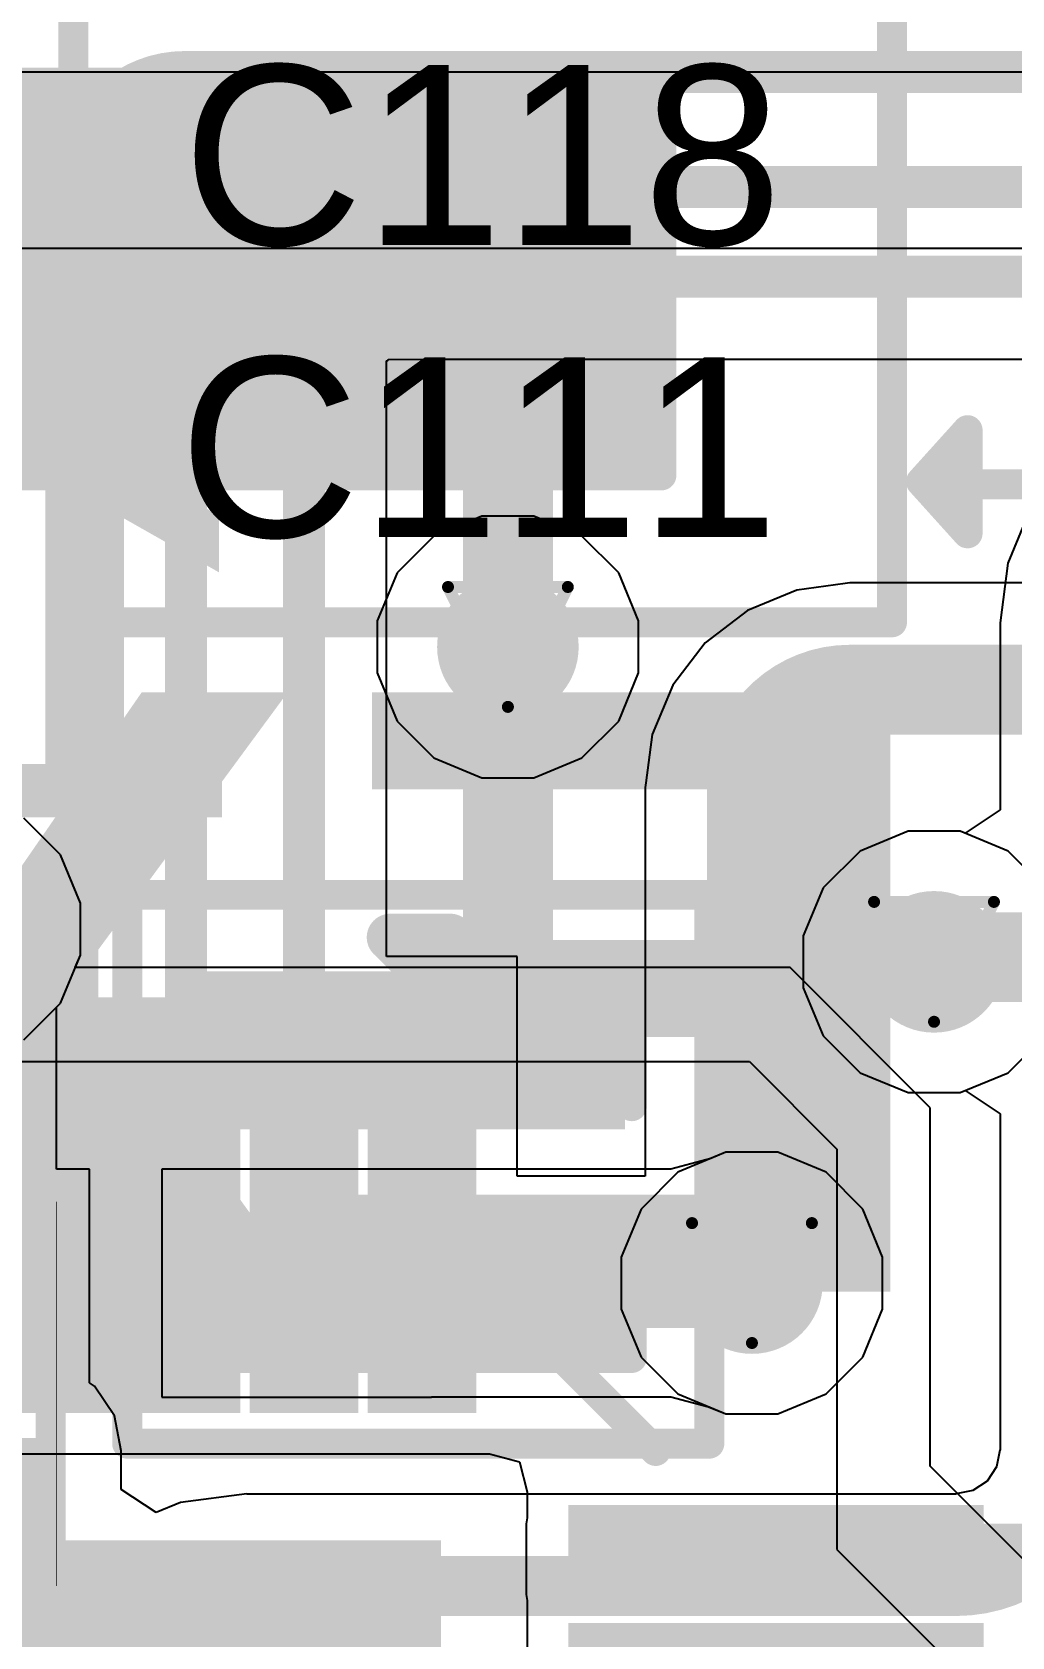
# Model space of a CAD drawing. Header units: inches. Extents: x 0 to 12.2, y 0 to 7.
# Drawn here: x 2.887 to 3.0505, y 1.6964 to 1.9641 of the extents above; entities that cross this region are included whole.
import ezdxf

# ---------------------------------------------------------------- set-up
doc = ezdxf.new("R2010")
doc.units = ezdxf.units.IN
doc.header["$MEASUREMENT"] = 0
for name, color, linetype in [('Bottom Layer', 5, 'Continuous'), ('Bottom Overlay', 54, 'Continuous'), ('Bottom Paste', 16, 'Continuous'), ('Bottom Solder', 6, 'Continuous'), ('Drill Drawing', 1, 'Continuous'), ('Layer 1', 16, 'Continuous'), ('Layer 2', 76, 'Continuous'), ('Top Layer', 1, 'Continuous'), ('Top Overlay', 2, 'Continuous'), ('Top Paste', 8, 'Continuous'), ('Top Solder', 216, 'Continuous'), ('Via Holes', 16, 'Continuous')]:
    doc.layers.add(name, color=color, linetype=linetype)
doc.styles.add('Arial', font='', dxfattribs={"height": 0.2})
doc.styles.add('Arial Black_Bold', font='', dxfattribs={"height": 0.2})
doc.styles.get('Arial').set_extended_font_data('Arial')
doc.styles.get('Arial Black_Bold').set_extended_font_data('Arial Black', bold=True)

# ---------------------------------------------------------------- blocks, each defined once
blk = doc.blocks.new('48_HTQFP__7_7__18')
at = {"layer": 'Top Layer'}
for points in [[(-0.11417, 0.19882), (-0.10236, 0.19882), (-0.10236, 0.13583), (-0.11417, 0.13583)], [(-0.19882, 0.11417), (-0.13583, 0.11417), (-0.13583, 0.10236), (-0.19882, 0.10236)], [(-0.10827, 0.10827), (0.10827, 0.10827), (0.10827, -0.10827), (-0.10827, -0.10827)], [(-0.19882, 0.09449), (-0.13583, 0.09449), (-0.13583, 0.08268), (-0.19882, 0.08268)], [(-0.19882, 0.0748), (-0.13583, 0.0748), (-0.13583, 0.06299), (-0.19882, 0.06299)], [(-0.19882, 0.05512), (-0.13583, 0.05512), (-0.13583, 0.04331), (-0.19882, 0.04331)]]:
    blk.add_hatch(color=1, dxfattribs=at).paths.add_polyline_path(points)
at = {"layer": 'Top Paste'}
for points in [[(-0.11417, 0.19882), (-0.10236, 0.19882), (-0.10236, 0.13583), (-0.11417, 0.13583)], [(-0.19882, 0.11417), (-0.13583, 0.11417), (-0.13583, 0.10236), (-0.19882, 0.10236)], [(-0.10827, 0.10827), (0.10827, 0.10827), (0.10827, -0.10827), (-0.10827, -0.10827)], [(-0.19882, 0.09449), (-0.13583, 0.09449), (-0.13583, 0.08268), (-0.19882, 0.08268)], [(-0.19882, 0.0748), (-0.13583, 0.0748), (-0.13583, 0.06299), (-0.19882, 0.06299)], [(-0.19882, 0.05512), (-0.13583, 0.05512), (-0.13583, 0.04331), (-0.19882, 0.04331)]]:
    blk.add_hatch(color=8, dxfattribs=at).paths.add_polyline_path(points)
at = {"layer": 'Top Solder'}
for points in [[(-0.11732, 0.20197), (-0.09921, 0.20197), (-0.09921, 0.13268), (-0.11732, 0.13268)], [(-0.09764, 0.20197), (-0.07953, 0.20197), (-0.07953, 0.13268), (-0.09764, 0.13268)], [(-0.20197, 0.11732), (-0.13268, 0.11732), (-0.13268, 0.09921), (-0.20197, 0.09921)], [(-0.11142, 0.11142), (0.11142, 0.11142), (0.11142, -0.11142), (-0.11142, -0.11142)], [(-0.20197, 0.09764), (-0.13268, 0.09764), (-0.13268, 0.07953), (-0.20197, 0.07953)], [(-0.20197, 0.07795), (-0.13268, 0.07795), (-0.13268, 0.05984), (-0.20197, 0.05984)], [(-0.20197, 0.05827), (-0.13268, 0.05827), (-0.13268, 0.04016), (-0.20197, 0.04016)]]:
    blk.add_hatch(color=216, dxfattribs=at).paths.add_polyline_path(points)
at = {"layer": 'Top Overlay'}
for points in [[(-0.15032, 0.12327, 0.005, 0.005, 0), (-0.12632, 0.14727, 0.005, 0.005, 0)], [(-0.212, 0.103, 0.00787, 0.00787, 0), (-0.212, 0.113, 0.00787, 0.00787, 0)], [(-0.207, 0.108, 0.00787, 0.00787, 0), (-0.212, 0.113, 0.00787, 0.00787, 0)], [(-0.212, 0.103, 0.00787, 0.00787, 0), (-0.207, 0.108, 0.00787, 0.00787, 0)]]:
    blk.add_lwpolyline(points, format="xyseb", dxfattribs=at)
for points in [[(-0.12757, 0.14727, 0.0025, 0.0025, 1), (-0.12507, 0.14727, 0.0025, 0.0025, 1)], [(-0.15157, 0.12327, 0.0025, 0.0025, 1), (-0.14907, 0.12327, 0.0025, 0.0025, 1)], [(-0.21397, 0.113, 0.00394, 0.00394, 1), (-0.21003, 0.113, 0.00394, 0.00394, 1)], [(-0.21397, 0.113, 0.00394, 0.00394, 1), (-0.21003, 0.113, 0.00394, 0.00394, 1)], [(-0.20897, 0.108, 0.00394, 0.00394, 1), (-0.20503, 0.108, 0.00394, 0.00394, 1)], [(-0.20897, 0.108, 0.00394, 0.00394, 1), (-0.20503, 0.108, 0.00394, 0.00394, 1)], [(-0.21397, 0.103, 0.00394, 0.00394, 1), (-0.21003, 0.103, 0.00394, 0.00394, 1)], [(-0.21397, 0.103, 0.00394, 0.00394, 1), (-0.21003, 0.103, 0.00394, 0.00394, 1)]]:
    blk.add_lwpolyline(points, format="xyseb", close=True, dxfattribs=at)
blk = doc.blocks.new('R___0402_B_72')
at = {"layer": 'Bottom Layer'}
for points in [[(-0.0095, 0.0125), (-0.0095, -0.0125), (-0.0275, -0.0125), (-0.0275, 0.0125)], [(0.0275, 0.0125), (0.0275, -0.0125), (0.0095, -0.0125), (0.0095, 0.0125)]]:
    blk.add_hatch(color=5, dxfattribs=at).paths.add_polyline_path(points)
at = {"layer": 'Bottom Paste'}
for points in [[(-0.0095, 0.0125), (-0.0095, -0.0125), (-0.0275, -0.0125), (-0.0275, 0.0125)], [(0.0275, 0.0125), (0.0275, -0.0125), (0.0095, -0.0125), (0.0095, 0.0125)]]:
    blk.add_hatch(color=16, dxfattribs=at).paths.add_polyline_path(points)
at = {"layer": 'Bottom Solder'}
for points in [[(-0.00733, 0.01467), (-0.00733, -0.01467), (-0.02967, -0.01467), (-0.02967, 0.01467)], [(0.02967, 0.01467), (0.02967, -0.01467), (0.00733, -0.01467), (0.00733, 0.01467)]]:
    blk.add_hatch(color=6, dxfattribs=at).paths.add_polyline_path(points)
at = {"layer": 'Bottom Overlay'}
for points in [[(-0.031, -0.016, 0.005, 0.005, 0), (-0.031, 0.016, 0.005, 0.005, 0)], [(0.031, 0.016, 0.005, 0.005, 0), (-0.031, 0.016, 0.005, 0.005, 0)], [(-0.032, 0.017, 0.000127, 0.000127, 0), (0.032, 0.017, 0.000127, 0.000127, 0)], [(0.031, -0.016, 0.005, 0.005, 0), (0.031, 0.016, 0.005, 0.005, 0)], [(-0.031, -0.016, 0.005, 0.005, 0), (0.031, -0.016, 0.005, 0.005, 0)]]:
    blk.add_lwpolyline(points, format="xyseb", dxfattribs=at)
for points in [[(-0.03225, 0.016, 0.0025, 0.0025, 1), (-0.02975, 0.016, 0.0025, 0.0025, 1)], [(-0.03225, 0.016, 0.0025, 0.0025, 1), (-0.02975, 0.016, 0.0025, 0.0025, 1)], [(-0.03203, 0.017, 0.0000635, 0.0000635, 1), (-0.03197, 0.017, 0.0000635, 0.0000635, 1)], [(0.02975, 0.016, 0.0025, 0.0025, 1), (0.03225, 0.016, 0.0025, 0.0025, 1)], [(0.02975, 0.016, 0.0025, 0.0025, 1), (0.03225, 0.016, 0.0025, 0.0025, 1)], [(0.03197, 0.017, 0.0000635, 0.0000635, 1), (0.03203, 0.017, 0.0000635, 0.0000635, 1)], [(-0.03225, -0.016, 0.0025, 0.0025, 1), (-0.02975, -0.016, 0.0025, 0.0025, 1)], [(-0.03225, -0.016, 0.0025, 0.0025, 1), (-0.02975, -0.016, 0.0025, 0.0025, 1)], [(0.02975, -0.016, 0.0025, 0.0025, 1), (0.03225, -0.016, 0.0025, 0.0025, 1)], [(0.02975, -0.016, 0.0025, 0.0025, 1), (0.03225, -0.016, 0.0025, 0.0025, 1)]]:
    blk.add_lwpolyline(points, format="xyseb", close=True, dxfattribs=at)
blk = doc.blocks.new('C___0402_B_221')
at = {"layer": 'Bottom Layer'}
for points in [[(-0.0095, 0.0125), (-0.0095, -0.0125), (-0.0275, -0.0125), (-0.0275, 0.0125)], [(0.0275, 0.0125), (0.0275, -0.0125), (0.0095, -0.0125), (0.0095, 0.0125)]]:
    blk.add_hatch(color=5, dxfattribs=at).paths.add_polyline_path(points)
at = {"layer": 'Bottom Paste'}
for points in [[(-0.0095, 0.0125), (-0.0095, -0.0125), (-0.0275, -0.0125), (-0.0275, 0.0125)], [(0.0275, 0.0125), (0.0275, -0.0125), (0.0095, -0.0125), (0.0095, 0.0125)]]:
    blk.add_hatch(color=16, dxfattribs=at).paths.add_polyline_path(points)
at = {"layer": 'Bottom Solder'}
for points in [[(-0.00714, 0.01486), (-0.00714, -0.01486), (-0.02986, -0.01486), (-0.02986, 0.01486)], [(0.02986, 0.01486), (0.02986, -0.01486), (0.00714, -0.01486), (0.00714, 0.01486)]]:
    blk.add_hatch(color=6, dxfattribs=at).paths.add_polyline_path(points)
at = {"layer": 'Bottom Overlay'}
for points in [[(-0.031, -0.016, 0.005, 0.005, 0), (-0.031, 0.016, 0.005, 0.005, 0)], [(-0.011, 0.016, 0.005, 0.005, 0), (-0.031, 0.016, 0.005, 0.005, 0)], [(0.031, 0.016, 0.005, 0.005, 0), (0.011, 0.016, 0.005, 0.005, 0)], [(0.031, -0.016, 0.005, 0.005, 0), (0.031, 0.016, 0.005, 0.005, 0)], [(-0.031, -0.016, 0.005, 0.005, 0), (-0.011, -0.016, 0.005, 0.005, 0)], [(0.031, -0.016, 0.005, 0.005, 0), (0.011, -0.016, 0.005, 0.005, 0)]]:
    blk.add_lwpolyline(points, format="xyseb", dxfattribs=at)
for points in [[(-0.03225, 0.016, 0.0025, 0.0025, 1), (-0.02975, 0.016, 0.0025, 0.0025, 1)], [(-0.03225, 0.016, 0.0025, 0.0025, 1), (-0.02975, 0.016, 0.0025, 0.0025, 1)], [(-0.01225, 0.016, 0.0025, 0.0025, 1), (-0.00975, 0.016, 0.0025, 0.0025, 1)], [(0.00975, 0.016, 0.0025, 0.0025, 1), (0.01225, 0.016, 0.0025, 0.0025, 1)], [(0.02975, 0.016, 0.0025, 0.0025, 1), (0.03225, 0.016, 0.0025, 0.0025, 1)], [(0.02975, 0.016, 0.0025, 0.0025, 1), (0.03225, 0.016, 0.0025, 0.0025, 1)], [(-0.03225, -0.016, 0.0025, 0.0025, 1), (-0.02975, -0.016, 0.0025, 0.0025, 1)], [(-0.03225, -0.016, 0.0025, 0.0025, 1), (-0.02975, -0.016, 0.0025, 0.0025, 1)], [(-0.01225, -0.016, 0.0025, 0.0025, 1), (-0.00975, -0.016, 0.0025, 0.0025, 1)], [(0.00975, -0.016, 0.0025, 0.0025, 1), (0.01225, -0.016, 0.0025, 0.0025, 1)], [(0.02975, -0.016, 0.0025, 0.0025, 1), (0.03225, -0.016, 0.0025, 0.0025, 1)], [(0.02975, -0.016, 0.0025, 0.0025, 1), (0.03225, -0.016, 0.0025, 0.0025, 1)]]:
    blk.add_lwpolyline(points, format="xyseb", close=True, dxfattribs=at)
blk = doc.blocks.new('C___0402_B_228')
at = {"layer": 'Bottom Layer'}
for points in [[(-0.0095, 0.0125), (-0.0095, -0.0125), (-0.0275, -0.0125), (-0.0275, 0.0125)], [(0.0275, 0.0125), (0.0275, -0.0125), (0.0095, -0.0125), (0.0095, 0.0125)]]:
    blk.add_hatch(color=5, dxfattribs=at).paths.add_polyline_path(points)
at = {"layer": 'Bottom Paste'}
for points in [[(-0.0095, 0.0125), (-0.0095, -0.0125), (-0.0275, -0.0125), (-0.0275, 0.0125)], [(0.0275, 0.0125), (0.0275, -0.0125), (0.0095, -0.0125), (0.0095, 0.0125)]]:
    blk.add_hatch(color=16, dxfattribs=at).paths.add_polyline_path(points)
at = {"layer": 'Bottom Solder'}
for points in [[(-0.00714, 0.01486), (-0.00714, -0.01486), (-0.02986, -0.01486), (-0.02986, 0.01486)], [(0.02986, 0.01486), (0.02986, -0.01486), (0.00714, -0.01486), (0.00714, 0.01486)]]:
    blk.add_hatch(color=6, dxfattribs=at).paths.add_polyline_path(points)
at = {"layer": 'Bottom Overlay'}
for points in [[(-0.031, -0.016, 0.005, 0.005, 0), (-0.031, 0.016, 0.005, 0.005, 0)], [(-0.011, 0.016, 0.005, 0.005, 0), (-0.031, 0.016, 0.005, 0.005, 0)], [(0.011, 0.016, 0.005, 0.005, 0), (0.031, 0.016, 0.005, 0.005, 0)], [(0.031, -0.016, 0.005, 0.005, 0), (0.031, 0.016, 0.005, 0.005, 0)], [(-0.011, -0.016, 0.005, 0.005, 0), (-0.031, -0.016, 0.005, 0.005, 0)], [(0.011, -0.016, 0.005, 0.005, 0), (0.031, -0.016, 0.005, 0.005, 0)]]:
    blk.add_lwpolyline(points, format="xyseb", dxfattribs=at)
for points in [[(-0.03225, 0.016, 0.0025, 0.0025, 1), (-0.02975, 0.016, 0.0025, 0.0025, 1)], [(-0.03225, 0.016, 0.0025, 0.0025, 1), (-0.02975, 0.016, 0.0025, 0.0025, 1)], [(-0.01225, 0.016, 0.0025, 0.0025, 1), (-0.00975, 0.016, 0.0025, 0.0025, 1)], [(0.00975, 0.016, 0.0025, 0.0025, 1), (0.01225, 0.016, 0.0025, 0.0025, 1)], [(0.02975, 0.016, 0.0025, 0.0025, 1), (0.03225, 0.016, 0.0025, 0.0025, 1)], [(0.02975, 0.016, 0.0025, 0.0025, 1), (0.03225, 0.016, 0.0025, 0.0025, 1)], [(-0.03225, -0.016, 0.0025, 0.0025, 1), (-0.02975, -0.016, 0.0025, 0.0025, 1)], [(-0.03225, -0.016, 0.0025, 0.0025, 1), (-0.02975, -0.016, 0.0025, 0.0025, 1)], [(-0.01225, -0.016, 0.0025, 0.0025, 1), (-0.00975, -0.016, 0.0025, 0.0025, 1)], [(0.00975, -0.016, 0.0025, 0.0025, 1), (0.01225, -0.016, 0.0025, 0.0025, 1)], [(0.02975, -0.016, 0.0025, 0.0025, 1), (0.03225, -0.016, 0.0025, 0.0025, 1)], [(0.02975, -0.016, 0.0025, 0.0025, 1), (0.03225, -0.016, 0.0025, 0.0025, 1)]]:
    blk.add_lwpolyline(points, format="xyseb", close=True, dxfattribs=at)
blk = doc.blocks.new('C___1210_B_252')
at = {"layer": 'Bottom Layer'}
for points in [[(-0.08, 0.055), (-0.02, 0.055), (-0.02, -0.055), (-0.08, -0.055)], [(0.02, 0.055), (0.08, 0.055), (0.08, -0.055), (0.02, -0.055)]]:
    blk.add_hatch(color=5, dxfattribs=at).paths.add_polyline_path(points)
at = {"layer": 'Bottom Paste'}
for points in [[(-0.08, 0.055), (-0.02, 0.055), (-0.02, -0.055), (-0.08, -0.055)], [(0.02, 0.055), (0.08, 0.055), (0.08, -0.055), (0.02, -0.055)]]:
    blk.add_hatch(color=16, dxfattribs=at).paths.add_polyline_path(points)
at = {"layer": 'Bottom Solder'}
for points in [[(-0.084, 0.059), (-0.016, 0.059), (-0.016, -0.059), (-0.084, -0.059)], [(0.016, 0.059), (0.084, 0.059), (0.084, -0.059), (0.016, -0.059)]]:
    blk.add_hatch(color=6, dxfattribs=at).paths.add_polyline_path(points)
at = {"layer": 'Bottom Overlay'}
for points in [[(-0.084, 0.059, 0.005, 0.005, 0), (-0.084, -0.059, 0.005, 0.005, 0)], [(-0.084, 0.059, 0.005, 0.005, 0), (-0.023, 0.059, 0.005, 0.005, 0)], [(0.084, 0.059, 0.005, 0.005, 0), (0.023, 0.059, 0.005, 0.005, 0)], [(0.084, 0.059, 0.005, 0.005, 0), (0.084, -0.059, 0.005, 0.005, 0)], [(-0.084, -0.059, 0.005, 0.005, 0), (-0.023, -0.059, 0.005, 0.005, 0)], [(0.084, -0.059, 0.005, 0.005, 0), (0.023, -0.059, 0.005, 0.005, 0)]]:
    blk.add_lwpolyline(points, format="xyseb", dxfattribs=at)
for points in [[(-0.08525, 0.059, 0.0025, 0.0025, 1), (-0.08275, 0.059, 0.0025, 0.0025, 1)], [(-0.08525, 0.059, 0.0025, 0.0025, 1), (-0.08275, 0.059, 0.0025, 0.0025, 1)], [(-0.02425, 0.059, 0.0025, 0.0025, 1), (-0.02175, 0.059, 0.0025, 0.0025, 1)], [(0.02175, 0.059, 0.0025, 0.0025, 1), (0.02425, 0.059, 0.0025, 0.0025, 1)], [(0.08275, 0.059, 0.0025, 0.0025, 1), (0.08525, 0.059, 0.0025, 0.0025, 1)], [(0.08275, 0.059, 0.0025, 0.0025, 1), (0.08525, 0.059, 0.0025, 0.0025, 1)], [(-0.08525, -0.059, 0.0025, 0.0025, 1), (-0.08275, -0.059, 0.0025, 0.0025, 1)], [(-0.08525, -0.059, 0.0025, 0.0025, 1), (-0.08275, -0.059, 0.0025, 0.0025, 1)], [(-0.02425, -0.059, 0.0025, 0.0025, 1), (-0.02175, -0.059, 0.0025, 0.0025, 1)], [(0.02175, -0.059, 0.0025, 0.0025, 1), (0.02425, -0.059, 0.0025, 0.0025, 1)], [(0.08275, -0.059, 0.0025, 0.0025, 1), (0.08525, -0.059, 0.0025, 0.0025, 1)], [(0.08275, -0.059, 0.0025, 0.0025, 1), (0.08525, -0.059, 0.0025, 0.0025, 1)]]:
    blk.add_lwpolyline(points, format="xyseb", close=True, dxfattribs=at)

msp = doc.modelspace()

# ---------------------------------------------------------------- hatches: boundary and pattern name
at = {"layer": 'Bottom Layer'}
h = msp.add_hatch(color=5, dxfattribs=at)
edge = h.paths.add_edge_path()
edge.add_arc((2.96639, 1.86149), 0.01181, 0, 360)
h = msp.add_hatch(color=5, dxfattribs=at)
edge = h.paths.add_edge_path()
edge.add_arc((3.03749, 1.80896), 0.01181, 0, 360)
h = msp.add_hatch(color=5, dxfattribs=at)
edge = h.paths.add_edge_path()
edge.add_arc((3.00711, 1.75538), 0.01181, 0, 360)
at = {"layer": 'Layer 1'}
h = msp.add_hatch(color=16, dxfattribs=at)
edge = h.paths.add_edge_path()
edge.add_arc((2.96639, 1.86149), 0.01181, 0, 360)
h = msp.add_hatch(color=16, dxfattribs=at)
edge = h.paths.add_edge_path()
edge.add_arc((3.03749, 1.80896), 0.01181, 0, 360)
h = msp.add_hatch(color=16, dxfattribs=at)
edge = h.paths.add_edge_path()
edge.add_arc((3.00711, 1.75538), 0.01181, 0, 360)
at = {"layer": 'Layer 2'}
h = msp.add_hatch(color=76, dxfattribs=at)
edge = h.paths.add_edge_path()
edge.add_arc((2.96639, 1.86149), 0.01181, 0, 360)
h = msp.add_hatch(color=76, dxfattribs=at)
edge = h.paths.add_edge_path()
edge.add_arc((3.03749, 1.80896), 0.01181, 0, 360)
h = msp.add_hatch(color=76, dxfattribs=at)
edge = h.paths.add_edge_path()
edge.add_arc((3.00711, 1.75538), 0.01181, 0, 360)
at = {"layer": 'Top Layer'}
h = msp.add_hatch(color=1, dxfattribs=at)
edge = h.paths.add_edge_path()
edge.add_arc((2.96639, 1.86149), 0.01181, 0, 360)
h = msp.add_hatch(color=1, dxfattribs=at)
edge = h.paths.add_edge_path()
edge.add_arc((3.03749, 1.80896), 0.01181, 0, 360)
h = msp.add_hatch(color=1, dxfattribs=at)
edge = h.paths.add_edge_path()
edge.add_arc((3.00711, 1.75538), 0.01181, 0, 360)
msp.add_hatch(color=1, dxfattribs=at).paths.add_polyline_path([(2.97961, 1.70341), (3.08551, 1.70341), (3.08551, 1.71522), (2.97961, 1.71522)])
at = {"layer": 'Via Holes'}
h = msp.add_hatch(color=7, dxfattribs=at)
edge = h.paths.add_edge_path()
edge.add_arc((2.96639, 1.86149), 0.00591, 0, 360)
h = msp.add_hatch(color=7, dxfattribs=at)
edge = h.paths.add_edge_path()
edge.add_arc((3.03749, 1.80896), 0.00591, 0, 360)
h = msp.add_hatch(color=7, dxfattribs=at)
edge = h.paths.add_edge_path()
edge.add_arc((3.00711, 1.75538), 0.00591, 0, 360)

# ---------------------------------------------------------------- linework, layer by layer
at = {"layer": 'Bottom Layer'}
for p, q in [((3.05365, 1.88473), (3.04981, 1.87546)), ((3.04981, 1.87546), (3.0485, 1.86551)), ((3.0485, 1.86551), (3.04853, 1.86551)), ((3.04853, 1.86551), (3.04853, 1.83429)), ((3.04853, 1.83429), (3.04271, 1.8304)), ((2.89173, 1.82679), (2.8856, 1.83293)), ((3.03316, 1.83077), (3.02514, 1.82745)), ((3.04183, 1.83077), (3.03316, 1.83077)), ((3.04271, 1.8304), (3.04183, 1.83077)), ((2.89505, 1.81877), (2.89173, 1.82679)), ((3.02514, 1.82745), (3.019, 1.82131)), ((3.019, 1.82131), (3.01568, 1.8133)), ((2.89505, 1.8101), (2.89505, 1.81877)), ((3.01568, 1.8133), (3.01568, 1.80462)), ((2.89173, 1.80208), (2.89505, 1.8101)), ((3.01568, 1.80462), (3.019, 1.7966)), ((2.89107, 1.80142), (2.89173, 1.80208)), ((2.89107, 1.77438), (2.89107, 1.80142)), ((3.019, 1.7966), (3.02514, 1.79047)), ((3.02514, 1.79047), (3.03316, 1.78715)), ((3.03316, 1.78715), (3.04183, 1.78715)), ((3.04183, 1.78715), (3.04271, 1.78751)), ((3.04271, 1.78751), (3.04853, 1.78362)), ((3.04853, 1.78362), (3.04853, 1.72751)), ((3.00027, 1.77615), (2.99355, 1.77438)), ((3.00277, 1.77719), (3.00027, 1.77615)), ((3.01145, 1.77719), (3.00277, 1.77719)), ((3.01947, 1.77387), (3.01145, 1.77719)), ((2.8966, 1.77438), (2.89107, 1.77438)), ((2.8966, 1.73874), (2.8966, 1.77438)), ((2.94855, 1.77437), (2.90866, 1.77437)), ((2.90866, 1.77437), (2.90866, 1.73637)), ((2.99355, 1.77438), (2.94855, 1.77438)), ((2.94855, 1.77438), (2.94855, 1.77437)), ((2.99355, 1.77438), (2.99355, 1.77438)), ((2.99355, 1.77438), (2.99355, 1.77438)), ((3.0256, 1.76773), (3.01947, 1.77387)), ((3.02892, 1.75972), (3.0256, 1.76773)), ((3.02892, 1.75104), (3.02892, 1.75972)), ((3.0256, 1.74302), (3.02892, 1.75104)), ((3.01947, 1.73689), (3.0256, 1.74302)), ((2.89741, 1.7382), (2.8966, 1.73874)), ((2.90073, 1.73324), (2.89741, 1.7382)), ((2.90866, 1.73637), (2.95366, 1.73637)), ((2.95366, 1.73637), (2.95366, 1.73638)), ((2.95366, 1.73638), (2.99355, 1.73638)), ((2.99355, 1.73638), (2.99355, 1.73638)), ((2.99355, 1.73638), (2.99988, 1.73476)), ((2.99988, 1.73476), (3.00277, 1.73357)), ((3.01145, 1.73357), (3.01947, 1.73689)), ((2.90189, 1.72738), (2.90073, 1.73324)), ((3.00277, 1.73357), (3.01145, 1.73357)), ((2.90189, 1.72097), (2.90189, 1.72738)), ((3.04847, 1.72751), (3.04791, 1.72471)), ((3.04853, 1.72751), (3.04847, 1.72751)), ((3.04791, 1.72471), (3.04633, 1.72234)), ((3.04633, 1.72234), (3.04395, 1.72076)), ((2.90771, 1.71708), (2.90189, 1.72097)), ((2.91174, 1.71875), (2.90771, 1.71708)), ((2.92285, 1.72021), (2.91174, 1.71875)), ((2.92285, 1.72014), (2.92285, 1.72021)), ((3.04116, 1.72014), (2.92285, 1.72014)), ((3.04395, 1.72076), (3.04116, 1.7202)), ((3.04116, 1.7202), (3.04116, 1.72014))]:
    msp.add_line(p, q, dxfattribs=at)
for points in [[(2.74191, 1.9241, 0.015, 0.015, 0), (2.933, 1.9241, 0.015, 0.015, 0)], [(2.933, 1.9241, 0.015, 0.015, 0), (2.94389, 1.9241, 0.015, 0.015, 0)], [(2.94389, 1.9241, 0.015, 0.015, 0), (2.96639, 1.9016, 0.015, 0.015, 0)], [(2.96639, 1.86149, 0.015, 0.015, 0), (2.96639, 1.9016, 0.015, 0.015, 0)], [(2.96639, 1.79704, 0.015, 0.015, 0), (2.96639, 1.86149, 0.015, 0.015, 0)], [(2.97105, 1.79238, 0.015, 0.015, -0.414214), (2.96639, 1.79704, 0.015, 0.015, 0)], [(2.93116, 1.79237, 0.015, 0.015, 0), (2.97105, 1.79237, 0.015, 0.015, 0)], [(2.97105, 1.79237, 0.015, 0.015, 0), (2.97105, 1.79238, 0.015, 0.015, 0)], [(2.935, 1.75538, 0.015, 0.015, 0), (3.00711, 1.75538, 0.015, 0.015, 0)], [(3.06383, 1.72751, 0.01, 0.01, -0.414214), (3.04116, 1.70484, 0.01, 0.01, 0)], [(2.89529, 1.67728, 0.01, 0.01, -0.414214), (2.92285, 1.70484, 0.01, 0.01, 0)], [(2.92285, 1.70484, 0.01, 0.01, 0), (3.04116, 1.70484, 0.01, 0.01, 0)]]:
    msp.add_lwpolyline(points, format="xyseb", dxfattribs=at)
for points in [[(2.92925, 1.9241, 0.0075, 0.0075, 1), (2.93675, 1.9241, 0.0075, 0.0075, 1)], [(2.92925, 1.9241, 0.0075, 0.0075, 1), (2.93675, 1.9241, 0.0075, 0.0075, 1)], [(2.94014, 1.9241, 0.0075, 0.0075, 1), (2.94764, 1.9241, 0.0075, 0.0075, 1)], [(2.94014, 1.9241, 0.0075, 0.0075, 1), (2.94764, 1.9241, 0.0075, 0.0075, 1)], [(2.96264, 1.9016, 0.0075, 0.0075, 1), (2.97014, 1.9016, 0.0075, 0.0075, 1)], [(2.96264, 1.9016, 0.0075, 0.0075, 1), (2.97014, 1.9016, 0.0075, 0.0075, 1)], [(2.96264, 1.86149, 0.0075, 0.0075, 1), (2.97014, 1.86149, 0.0075, 0.0075, 1)], [(2.96264, 1.86149, 0.0075, 0.0075, 1), (2.97014, 1.86149, 0.0075, 0.0075, 1)], [(2.96264, 1.79704, 0.0075, 0.0075, 1), (2.97014, 1.79704, 0.0075, 0.0075, 1)], [(2.96264, 1.79704, 0.0075, 0.0075, 1), (2.97014, 1.79704, 0.0075, 0.0075, 1)], [(2.92741, 1.79237, 0.0075, 0.0075, 1), (2.93491, 1.79237, 0.0075, 0.0075, 1)], [(2.9673, 1.79238, 0.0075, 0.0075, 1), (2.9748, 1.79238, 0.0075, 0.0075, 1)], [(2.9673, 1.79238, 0.0075, 0.0075, 1), (2.9748, 1.79238, 0.0075, 0.0075, 1)], [(2.9673, 1.79237, 0.0075, 0.0075, 1), (2.9748, 1.79237, 0.0075, 0.0075, 1)], [(2.9673, 1.79237, 0.0075, 0.0075, 1), (2.9748, 1.79237, 0.0075, 0.0075, 1)], [(2.93125, 1.75538, 0.0075, 0.0075, 1), (2.93875, 1.75538, 0.0075, 0.0075, 1)], [(3.00336, 1.75538, 0.0075, 0.0075, 1), (3.01086, 1.75538, 0.0075, 0.0075, 1)], [(2.92035, 1.70484, 0.005, 0.005, 1), (2.92535, 1.70484, 0.005, 0.005, 1)], [(2.92035, 1.70484, 0.005, 0.005, 1), (2.92535, 1.70484, 0.005, 0.005, 1)], [(3.03866, 1.70484, 0.005, 0.005, 1), (3.04366, 1.70484, 0.005, 0.005, 1)], [(3.03866, 1.70484, 0.005, 0.005, 1), (3.04366, 1.70484, 0.005, 0.005, 1)]]:
    msp.add_lwpolyline(points, format="xyseb", close=True, dxfattribs=at)
at = {"layer": 'Bottom Overlay'}
for points in [[(2.90287, 1.82014, 0.005, 0.005, 0), (3, 1.82014, 0.005, 0.005, 0)], [(2.90287, 1.72859, 0.005, 0.005, 0), (2.90287, 1.82014, 0.005, 0.005, 0)], [(3, 1.72859, 0.005, 0.005, 0), (3, 1.82014, 0.005, 0.005, 0)], [(2.90287, 1.72859, 0.005, 0.005, 0), (3, 1.72859, 0.005, 0.005, 0)]]:
    msp.add_lwpolyline(points, format="xyseb", dxfattribs=at)
for points in [[(2.90162, 1.82014, 0.0025, 0.0025, 1), (2.90412, 1.82014, 0.0025, 0.0025, 1)], [(2.90162, 1.82014, 0.0025, 0.0025, 1), (2.90412, 1.82014, 0.0025, 0.0025, 1)], [(2.99875, 1.82014, 0.0025, 0.0025, 1), (3.00125, 1.82014, 0.0025, 0.0025, 1)], [(2.99875, 1.82014, 0.0025, 0.0025, 1), (3.00125, 1.82014, 0.0025, 0.0025, 1)], [(2.90162, 1.72859, 0.0025, 0.0025, 1), (2.90412, 1.72859, 0.0025, 0.0025, 1)], [(2.90162, 1.72859, 0.0025, 0.0025, 1), (2.90412, 1.72859, 0.0025, 0.0025, 1)], [(2.99875, 1.72859, 0.0025, 0.0025, 1), (3.00125, 1.72859, 0.0025, 0.0025, 1)], [(2.99875, 1.72859, 0.0025, 0.0025, 1), (3.00125, 1.72859, 0.0025, 0.0025, 1)]]:
    msp.add_lwpolyline(points, format="xyseb", close=True, dxfattribs=at)
at = {"layer": 'Drill Drawing'}
for points in [[(2.95639, 1.87149, 0.002, 0.002, 0), (2.97639, 1.87149, 0.002, 0.002, 0)], [(2.95639, 1.87149, 0.002, 0.002, 0), (2.96639, 1.85149, 0.002, 0.002, 0)], [(2.96639, 1.85149, 0.002, 0.002, 0), (2.97639, 1.87149, 0.002, 0.002, 0)], [(3.02749, 1.81896, 0.002, 0.002, 0), (3.04749, 1.81896, 0.002, 0.002, 0)], [(3.02749, 1.81896, 0.002, 0.002, 0), (3.03749, 1.79896, 0.002, 0.002, 0)], [(3.03749, 1.79896, 0.002, 0.002, 0), (3.04749, 1.81896, 0.002, 0.002, 0)], [(2.99711, 1.76538, 0.002, 0.002, 0), (3.01711, 1.76538, 0.002, 0.002, 0)], [(2.99711, 1.76538, 0.002, 0.002, 0), (3.00711, 1.74538, 0.002, 0.002, 0)], [(3.00711, 1.74538, 0.002, 0.002, 0), (3.01711, 1.76538, 0.002, 0.002, 0)]]:
    msp.add_lwpolyline(points, format="xyseb", dxfattribs=at)
for points in [[(2.95589, 1.87149, 0.001, 0.001, 1), (2.95689, 1.87149, 0.001, 0.001, 1)], [(2.95589, 1.87149, 0.001, 0.001, 1), (2.95689, 1.87149, 0.001, 0.001, 1)], [(2.97589, 1.87149, 0.001, 0.001, 1), (2.97689, 1.87149, 0.001, 0.001, 1)], [(2.97589, 1.87149, 0.001, 0.001, 1), (2.97689, 1.87149, 0.001, 0.001, 1)], [(2.96589, 1.85149, 0.001, 0.001, 1), (2.96689, 1.85149, 0.001, 0.001, 1)], [(2.96589, 1.85149, 0.001, 0.001, 1), (2.96689, 1.85149, 0.001, 0.001, 1)], [(3.02699, 1.81896, 0.001, 0.001, 1), (3.02799, 1.81896, 0.001, 0.001, 1)], [(3.02699, 1.81896, 0.001, 0.001, 1), (3.02799, 1.81896, 0.001, 0.001, 1)], [(3.04699, 1.81896, 0.001, 0.001, 1), (3.04799, 1.81896, 0.001, 0.001, 1)], [(3.04699, 1.81896, 0.001, 0.001, 1), (3.04799, 1.81896, 0.001, 0.001, 1)], [(3.03699, 1.79896, 0.001, 0.001, 1), (3.03799, 1.79896, 0.001, 0.001, 1)], [(3.03699, 1.79896, 0.001, 0.001, 1), (3.03799, 1.79896, 0.001, 0.001, 1)], [(2.99661, 1.76538, 0.001, 0.001, 1), (2.99761, 1.76538, 0.001, 0.001, 1)], [(2.99661, 1.76538, 0.001, 0.001, 1), (2.99761, 1.76538, 0.001, 0.001, 1)], [(3.01661, 1.76538, 0.001, 0.001, 1), (3.01761, 1.76538, 0.001, 0.001, 1)], [(3.01661, 1.76538, 0.001, 0.001, 1), (3.01761, 1.76538, 0.001, 0.001, 1)], [(3.00661, 1.74538, 0.001, 0.001, 1), (3.00761, 1.74538, 0.001, 0.001, 1)], [(3.00661, 1.74538, 0.001, 0.001, 1), (3.00761, 1.74538, 0.001, 0.001, 1)]]:
    msp.add_lwpolyline(points, format="xyseb", close=True, dxfattribs=at)
at = {"layer": 'Layer 1'}
for p, q in [((2.89173, 1.82679), (2.8856, 1.83293)), ((3.03316, 1.83077), (3.02514, 1.82745)), ((3.04183, 1.83077), (3.03316, 1.83077)), ((3.04985, 1.82745), (3.04183, 1.83077)), ((2.89505, 1.81877), (2.89173, 1.82679)), ((3.02514, 1.82745), (3.019, 1.82131)), ((3.05598, 1.82131), (3.04985, 1.82745)), ((3.019, 1.82131), (3.01568, 1.8133)), ((2.89505, 1.8101), (2.89505, 1.81877)), ((3.01568, 1.8133), (3.01568, 1.80462)), ((2.89173, 1.80208), (2.89505, 1.8101)), ((3.01568, 1.80462), (3.019, 1.7966)), ((2.8856, 1.79594), (2.89173, 1.80208)), ((3.019, 1.7966), (3.02514, 1.79047)), ((3.04985, 1.79047), (3.05598, 1.7966)), ((3.02514, 1.79047), (3.03316, 1.78715)), ((3.04183, 1.78715), (3.04985, 1.79047)), ((3.03316, 1.78715), (3.04183, 1.78715)), ((3.00277, 1.77719), (2.99476, 1.77387)), ((3.01145, 1.77719), (3.00277, 1.77719)), ((3.01947, 1.77387), (3.01145, 1.77719)), ((2.99476, 1.77387), (2.98862, 1.76773)), ((3.0256, 1.76773), (3.01947, 1.77387)), ((2.98862, 1.76773), (2.9853, 1.75972)), ((3.02892, 1.75972), (3.0256, 1.76773)), ((2.9853, 1.75972), (2.9853, 1.75104)), ((3.02892, 1.75104), (3.02892, 1.75972)), ((2.9853, 1.75104), (2.98862, 1.74302)), ((3.0256, 1.74302), (3.02892, 1.75104)), ((2.98862, 1.74302), (2.99476, 1.73689)), ((3.01947, 1.73689), (3.0256, 1.74302)), ((2.99476, 1.73689), (3.00277, 1.73357)), ((3.01145, 1.73357), (3.01947, 1.73689)), ((3.00277, 1.73357), (3.01145, 1.73357))]:
    msp.add_line(p, q, dxfattribs=at)
at = {"layer": 'Layer 2'}
for p, q in [((3.22739, 1.95739), (2.83915, 1.95739)), ((2.5492, 1.928), (3.23084, 1.928)), ((2.96205, 1.8833), (2.95404, 1.87998)), ((2.97073, 1.8833), (2.96205, 1.8833)), ((2.97874, 1.87998), (2.97073, 1.8833)), ((2.95404, 1.87998), (2.9479, 1.87384)), ((2.98488, 1.87384), (2.97874, 1.87998)), ((2.9479, 1.87384), (2.94458, 1.86582)), ((2.9882, 1.86582), (2.98488, 1.87384)), ((2.94458, 1.86582), (2.94458, 1.85715)), ((2.9882, 1.85715), (2.9882, 1.86582)), ((2.94458, 1.85715), (2.9479, 1.84913)), ((2.98488, 1.84913), (2.9882, 1.85715)), ((2.9479, 1.84913), (2.95404, 1.843)), ((2.97874, 1.843), (2.98488, 1.84913)), ((2.95404, 1.843), (2.96205, 1.83968)), ((2.97073, 1.83968), (2.97874, 1.843)), ((2.96205, 1.83968), (2.97073, 1.83968)), ((2.89173, 1.82679), (2.8856, 1.83293)), ((2.89505, 1.81877), (2.89173, 1.82679)), ((2.89505, 1.8101), (2.89505, 1.81877)), ((2.89419, 1.808), (2.89505, 1.8101)), ((3.01349, 1.808), (2.89419, 1.808)), ((3.03687, 1.78462), (3.01349, 1.808)), ((2.66378, 1.79231), (3.00669, 1.79231)), ((3.00669, 1.79231), (3.02126, 1.77774)), ((3.03687, 1.72482), (3.03687, 1.78462)), ((3.02126, 1.77774), (3.02126, 1.71096)), ((3.05391, 1.70778), (3.03687, 1.72482)), ((3.02126, 1.71096), (3.04002, 1.6922))]:
    msp.add_line(p, q, dxfattribs=at)
at = {"layer": 'Top Layer'}
for p, q in [((2.94613, 1.90222), (2.94615, 1.90921)), ((2.94615, 1.90921), (2.94632, 1.90928)), ((2.94632, 1.90928), (2.94639, 1.90945)), ((2.94639, 1.90945), (2.95338, 1.90947)), ((2.95338, 1.90947), (3.13052, 1.90947)), ((2.94613, 1.80987), (2.94613, 1.90222)), ((3.02266, 1.87205), (3.01459, 1.87098)), ((3.02342, 1.8722), (3.02266, 1.87205)), ((3.05751, 1.8722), (3.02342, 1.8722)), ((3.01459, 1.87098), (3.00637, 1.86758)), ((3.00637, 1.86758), (2.99931, 1.86216)), ((2.99931, 1.86216), (2.99389, 1.8551)), ((2.99389, 1.8551), (2.99048, 1.84687)), ((2.99048, 1.84687), (2.98942, 1.83881)), ((2.98942, 1.83881), (2.98927, 1.83805)), ((2.98927, 1.83805), (2.98927, 1.77322)), ((2.96796, 1.80987), (2.94613, 1.80987)), ((2.96796, 1.77322), (2.96796, 1.80987)), ((2.98927, 1.77322), (2.96796, 1.77322)), ((2.83772, 1.72688), (2.9633, 1.72688)), ((2.9633, 1.72688), (2.9683, 1.72557)), ((2.9683, 1.72557), (2.96961, 1.72056)), ((2.96961, 1.72056), (2.96961, 1.71621)), ((2.96961, 1.71621), (2.96942, 1.71522)), ((2.96942, 1.71522), (2.96942, 1.70341)), ((2.96942, 1.70341), (2.96961, 1.70243)), ((2.96961, 1.70243), (2.96961, 1.68585))]:
    msp.add_line(p, q, dxfattribs=at)
for points in [[(2.89455, 1.9395, 0.007, 0.007, -0.414214), (2.91244, 1.95739, 0.007, 0.007, 0)], [(2.91244, 1.95739, 0.007, 0.007, 0), (3.23468, 1.95739, 0.007, 0.007, 0)], [(2.89455, 1.76993, 0.007, 0.007, 0), (2.89455, 1.9395, 0.007, 0.007, 0)], [(2.91268, 1.92445, 0.007, 0.007, -0.414214), (2.92646, 1.93823, 0.007, 0.007, 0)], [(2.92646, 1.93823, 0.007, 0.007, 0), (3.14584, 1.93823, 0.007, 0.007, 0)], [(2.91268, 1.76837, 0.007, 0.007, 0), (2.91268, 1.92445, 0.007, 0.007, 0)], [(2.93237, 1.90945, 0.007, 0.007, -0.414214), (2.94615, 1.92323, 0.007, 0.007, 0)], [(2.94615, 1.92323, 0.007, 0.007, 0), (3.13307, 1.92323, 0.007, 0.007, 0)], [(2.93237, 1.76837, 0.007, 0.007, 0), (2.93237, 1.90945, 0.007, 0.007, 0)], [(3.00711, 1.83805, 0.015, 0.015, -0.414214), (3.02342, 1.85435, 0.015, 0.015, 0)], [(3.02342, 1.85435, 0.015, 0.015, 0), (3.07651, 1.85435, 0.015, 0.015, 0)], [(3.00711, 1.76306, 0.015, 0.015, 0), (3.00711, 1.83805, 0.015, 0.015, 0)], [(3.03828, 1.80974, 0.015, 0.015, 0), (3.07652, 1.80974, 0.015, 0.015, 0)], [(3.03749, 1.80896, 0.007, 0.007, -0.414214), (3.03828, 1.80974, 0.007, 0.007, 0)], [(2.893, 1.76837, 0.007, 0.007, 0), (2.89455, 1.76993, 0.007, 0.007, 0)], [(2.95446, 1.75538, 0.015, 0.015, 0), (3.00711, 1.75538, 0.015, 0.015, 0)], [(3.01111, 1.70932, 0.007, 0.007, 0), (3.06651, 1.70932, 0.007, 0.007, 0)]]:
    msp.add_lwpolyline(points, format="xyseb", dxfattribs=at)
for points in [[(2.91069, 1.95739, 0.0035, 0.0035, 1), (2.91419, 1.95739, 0.0035, 0.0035, 1)], [(2.91069, 1.95739, 0.0035, 0.0035, 1), (2.91419, 1.95739, 0.0035, 0.0035, 1)], [(2.8928, 1.9395, 0.0035, 0.0035, 1), (2.8963, 1.9395, 0.0035, 0.0035, 1)], [(2.8928, 1.9395, 0.0035, 0.0035, 1), (2.8963, 1.9395, 0.0035, 0.0035, 1)], [(2.92471, 1.93823, 0.0035, 0.0035, 1), (2.92821, 1.93823, 0.0035, 0.0035, 1)], [(2.92471, 1.93823, 0.0035, 0.0035, 1), (2.92821, 1.93823, 0.0035, 0.0035, 1)], [(2.91093, 1.92445, 0.0035, 0.0035, 1), (2.91443, 1.92445, 0.0035, 0.0035, 1)], [(2.91093, 1.92445, 0.0035, 0.0035, 1), (2.91443, 1.92445, 0.0035, 0.0035, 1)], [(2.9444, 1.92323, 0.0035, 0.0035, 1), (2.9479, 1.92323, 0.0035, 0.0035, 1)], [(2.9444, 1.92323, 0.0035, 0.0035, 1), (2.9479, 1.92323, 0.0035, 0.0035, 1)], [(2.93062, 1.90945, 0.0035, 0.0035, 1), (2.93412, 1.90945, 0.0035, 0.0035, 1)], [(2.93062, 1.90945, 0.0035, 0.0035, 1), (2.93412, 1.90945, 0.0035, 0.0035, 1)], [(3.01967, 1.85435, 0.0075, 0.0075, 1), (3.02717, 1.85435, 0.0075, 0.0075, 1)], [(3.01967, 1.85435, 0.0075, 0.0075, 1), (3.02717, 1.85435, 0.0075, 0.0075, 1)], [(3.00336, 1.83805, 0.0075, 0.0075, 1), (3.01086, 1.83805, 0.0075, 0.0075, 1)], [(3.00336, 1.83805, 0.0075, 0.0075, 1), (3.01086, 1.83805, 0.0075, 0.0075, 1)], [(3.03453, 1.80974, 0.0075, 0.0075, 1), (3.04203, 1.80974, 0.0075, 0.0075, 1)], [(3.03574, 1.80896, 0.0035, 0.0035, 1), (3.03924, 1.80896, 0.0035, 0.0035, 1)], [(3.03653, 1.80974, 0.0035, 0.0035, 1), (3.04003, 1.80974, 0.0035, 0.0035, 1)], [(2.8928, 1.76993, 0.0035, 0.0035, 1), (2.8963, 1.76993, 0.0035, 0.0035, 1)], [(2.8928, 1.76993, 0.0035, 0.0035, 1), (2.8963, 1.76993, 0.0035, 0.0035, 1)], [(2.89125, 1.76837, 0.0035, 0.0035, 1), (2.89475, 1.76837, 0.0035, 0.0035, 1)], [(2.91093, 1.76837, 0.0035, 0.0035, 1), (2.91443, 1.76837, 0.0035, 0.0035, 1)], [(2.93062, 1.76837, 0.0035, 0.0035, 1), (2.93412, 1.76837, 0.0035, 0.0035, 1)], [(3.00336, 1.76306, 0.0075, 0.0075, 1), (3.01086, 1.76306, 0.0075, 0.0075, 1)], [(2.95071, 1.75538, 0.0075, 0.0075, 1), (2.95821, 1.75538, 0.0075, 0.0075, 1)], [(3.00336, 1.75538, 0.0075, 0.0075, 1), (3.01086, 1.75538, 0.0075, 0.0075, 1)], [(3.00936, 1.70932, 0.0035, 0.0035, 1), (3.01286, 1.70932, 0.0035, 0.0035, 1)]]:
    msp.add_lwpolyline(points, format="xyseb", close=True, dxfattribs=at)
at = {"layer": 'Top Overlay'}
for points in [[(2.89387, 1.8656, 0.005, 0.005, 0), (2.89387, 2.07, 0.005, 0.005, 0)], [(3.03048, 1.8656, 0.005, 0.005, 0), (3.03048, 2.07, 0.005, 0.005, 0)], [(3.03533, 1.88905, 0.005, 0.005, 0), (3.04309, 1.89765, 0.005, 0.005, 0)], [(3.04309, 1.88044, 0.005, 0.005, 0), (3.04309, 1.89765, 0.005, 0.005, 0)], [(3.03921, 1.88475, 0.005, 0.005, 0), (3.04139, 1.89414, 0.005, 0.005, 0)], [(3.03533, 1.88905, 0.005, 0.005, 0), (3.04309, 1.88044, 0.005, 0.005, 0)], [(3.04117, 1.88863, 0.005, 0.005, 0), (3.15, 1.88863, 0.005, 0.005, 0)], [(3.03921, 1.88475, 0.005, 0.005, 0), (3.04128, 1.88246, 0.005, 0.005, 0)], [(2.89387, 1.8656, 0.005, 0.005, 0), (3.03048, 1.8656, 0.005, 0.005, 0)]]:
    msp.add_lwpolyline(points, format="xyseb", dxfattribs=at)
for points in [[(3.04184, 1.89765, 0.0025, 0.0025, 1), (3.04434, 1.89765, 0.0025, 0.0025, 1)], [(3.04184, 1.89765, 0.0025, 0.0025, 1), (3.04434, 1.89765, 0.0025, 0.0025, 1)], [(3.04014, 1.89414, 0.0025, 0.0025, 1), (3.04264, 1.89414, 0.0025, 0.0025, 1)], [(3.03408, 1.88905, 0.0025, 0.0025, 1), (3.03658, 1.88905, 0.0025, 0.0025, 1)], [(3.03408, 1.88905, 0.0025, 0.0025, 1), (3.03658, 1.88905, 0.0025, 0.0025, 1)], [(3.03992, 1.88863, 0.0025, 0.0025, 1), (3.04242, 1.88863, 0.0025, 0.0025, 1)], [(3.03796, 1.88475, 0.0025, 0.0025, 1), (3.04046, 1.88475, 0.0025, 0.0025, 1)], [(3.03796, 1.88475, 0.0025, 0.0025, 1), (3.04046, 1.88475, 0.0025, 0.0025, 1)], [(3.04003, 1.88246, 0.0025, 0.0025, 1), (3.04253, 1.88246, 0.0025, 0.0025, 1)], [(3.04184, 1.88044, 0.0025, 0.0025, 1), (3.04434, 1.88044, 0.0025, 0.0025, 1)], [(3.04184, 1.88044, 0.0025, 0.0025, 1), (3.04434, 1.88044, 0.0025, 0.0025, 1)], [(2.89262, 1.8656, 0.0025, 0.0025, 1), (2.89512, 1.8656, 0.0025, 0.0025, 1)], [(2.89262, 1.8656, 0.0025, 0.0025, 1), (2.89512, 1.8656, 0.0025, 0.0025, 1)], [(3.02923, 1.8656, 0.0025, 0.0025, 1), (3.03173, 1.8656, 0.0025, 0.0025, 1)], [(3.02923, 1.8656, 0.0025, 0.0025, 1), (3.03173, 1.8656, 0.0025, 0.0025, 1)]]:
    msp.add_lwpolyline(points, format="xyseb", close=True, dxfattribs=at)

# ---------------------------------------------------------------- block references
for name, p, rotation in [('C___1210_B_252', (2.933, 1.9741), 90), ('48_HTQFP__7_7__18', (2.84378, 1.60105), 270), ('C___0402_B_228', (2.93116, 1.77387), 270), ('C___0402_B_221', (2.97105, 1.77388), 270), ('R___0402_B_72', (2.8741, 1.73688), 270)]:
    msp.add_blockref(name, p, dxfattribs=dict(rotation=rotation))

# ---------------------------------------------------------------- texts
at = {"layer": 'Bottom Overlay', "style": 'Arial Black_Bold', "text_generation_flag": 2}
msp.add_text('1', height=0.06, dxfattribs=at).set_placement((2.92475, 1.83309))
msp.add_text('USM EXT', height=0.1, rotation=360, dxfattribs=at).set_placement((3.44062, 1.75393))
at = {"layer": 'Top Overlay', "style": 'Arial'}
for s, p in [('C118', (2.91202, 1.92855)), ('C111', (2.91144, 1.87981))]:
    msp.add_text(s, height=0.03, dxfattribs=at).set_placement(p)

doc.saveas('drawing.dxf')
